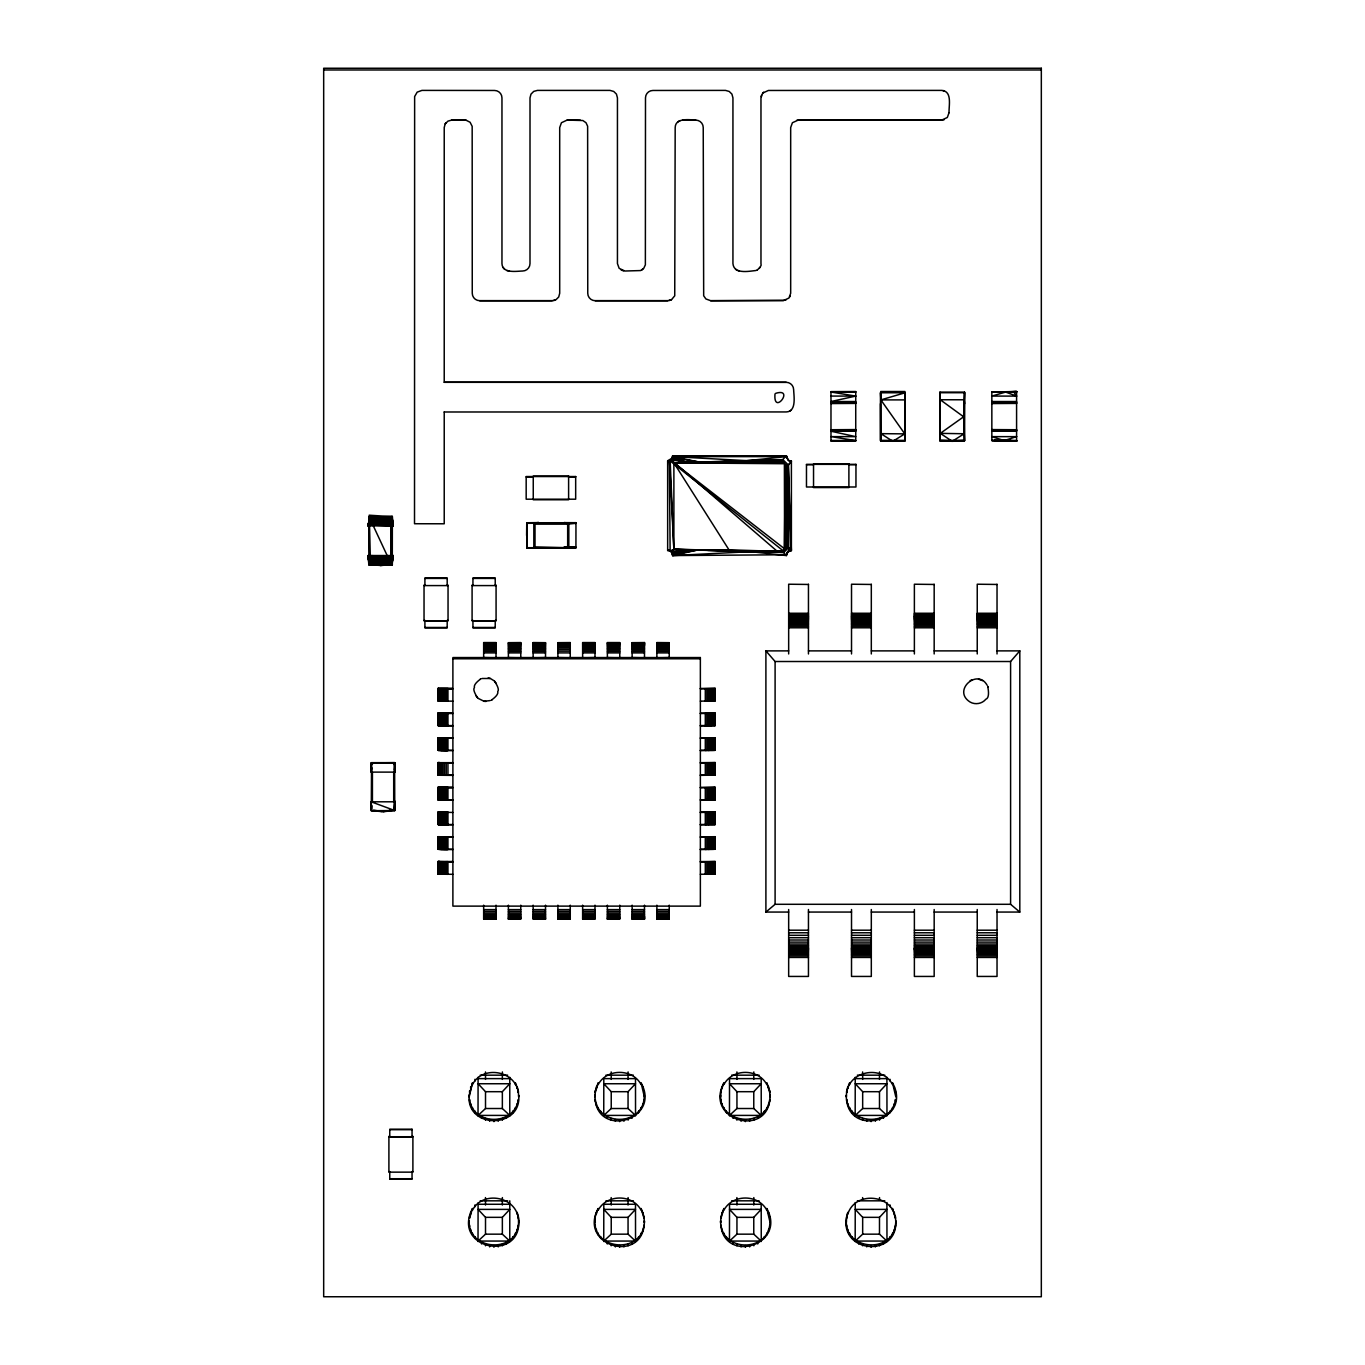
<?xml version="1.0" encoding="UTF-8"?>
<svg xmlns="http://www.w3.org/2000/svg" width="1365" height="1365" viewBox="0 0 1365 1365"><rect width="100%" height="100%" fill="white"/><g stroke="black" fill="none" stroke-linecap="round" stroke-linejoin="round"><path stroke-width="1.5" d="M787.281 488.278L787.571 547.092L787.656 465.226L786.923 547.177L782.81 551.648L673.883 549.413L670.13 551.272L667.656 550.624L667.656 460.773C676.801 455.142 672.177 460.449 667.656 461.575M787.656 547.092L787.844 465.209L787.98 547.041L788.083 465.209L791.393 461.575L787.895 460.124L786.445 455.825L672.604 455.825L672.536 457.497L687.55 462.445L783.374 460.807M787.98 547.041L788.014 465.209L785.353 464.561L782.81 461.66L782.81 459.596L786.445 455.825M669.345 460.483L670.13 551.272L673.883 549.413L783.288 552.535A1.809 1.809 0 0 0 784.09 552.143L787.81 548.423A1.809 1.809 0 0 0 788.305 547.689L788.322 465.192L791.393 461.575M939.939 392.711L964.56 392.711L964.185 433.746L952.241 441.304L940.314 433.37L963.622 416.786L940.229 399.74L964.185 399.791L964.492 440.861L939.973 440.895L939.939 392.147L964.56 392.147L964.492 440.861L952.241 441.304L939.973 440.895L939.939 392.147L939.99 440.383L953.589 440.878L964.492 440.383L963.622 416.786L964.56 392.147M880.476 403.665L880.596 440.383L905.097 440.383L904.978 391.516L880.732 391.516L880.596 440.861L905.097 440.861L905.2 392.745L880.476 392.779L880.596 440.861L905.097 440.861L904.824 399.894L880.869 399.894L880.476 392.779M786.803 527.436L787.025 465.26L786.888 541.103L786.94 465.26L786.104 547.655L784.073 550.197L786.104 547.655L785.353 464.561L784.38 548.662L782.981 551.136L673.883 549.413L671.443 552.381L672.536 554.702L697.088 550.095L782.81 551.682L786.445 555.572L788.202 550.948L786.513 554.702L787.11 552.279M786.65 500.085L786.854 465.277L786.718 513.769L785.353 464.561M393.7 801.119L393.7 772.078L394.639 771.361L394.758 810.537L383.07 811.68L371.28 810.708L371.553 762.66L394.587 762.66L394.946 772.112L371.178 772.112L371.348 762.881L394.587 762.66L394.946 772.112L394.587 762.66L393.7 764.417M394.587 809.752L394.639 801.033L393.7 809.428L394.758 810.537L371.28 810.708L371.178 801.801L372.423 801.75L372.423 772.709M526.754 547.177L526.754 522.761L575.962 522.727L575.928 547.74L526.754 547.74L575.928 547.74L526.754 547.74L526.754 522.761L538.714 522.607L526.754 523.324L526.6 535.524M786.564 547.587L783.681 550.539L786.564 547.382M368.994 525.098L368.209 525.849L369.352 518.308L392.284 518.615L392.915 525.866L368.226 525.866L369.369 517.318L392.284 518.615L392.949 525.866L392.147 516.328L369.369 517.318L369.779 556.835L369.198 515.202L392.369 516.687L392.284 564.752L380.579 565.434L368.806 564.701L369.13 516.891L387.165 555.555M369.198 525.883L369.369 517.318L392.369 516.687L391.977 525.883L369.215 524.962L368.857 525.883L369.267 523.068L392.079 523.17L392.557 525.883L392.165 521.345L369.318 520.219L368.277 525.866L369.301 521.174L392.165 521.345L392.779 525.883L392.25 519.536L369.352 518.308L368.226 525.866L369.335 519.263L392.25 519.536L392.847 525.866L392.199 520.44L369.335 519.263L368.277 525.866L369.318 520.219L392.199 520.44L392.779 525.883M526.754 522.761L526.754 547.74L533.834 547.792L533.834 523.239L575.962 522.727L526.754 523.324L538.714 522.641M368.994 554.787L368.857 563.591L392.216 562.704L392.915 555.538L392.13 560.008L369.028 559.565L368.448 555.555L369.079 558.558L392.062 558.234L392.42 555.572L392.028 557.347L369.164 556.562L368.704 555.572L369.113 557.568L392.028 557.347L392.284 555.572L391.994 556.459L369.198 555.572L368.806 564.701L392.25 563.591L392.966 555.538L368.226 555.538L368.806 564.701L392.284 564.752L392.233 560.776M469.185 1095.174L472.495 1082.82L469.185 1096.897L469.185 1095.174C465.738 1129.145 522.113 1129.145 518.683 1095.174L518.683 1096.897L518.308 1090.891L518.308 1092.614C515.526 1070.57 482.647 1064.785 472.495 1084.544M518.683 1222.545L518.308 1216.522C525.559 1263.29 450.655 1250.459 472.495 1208.452L469.56 1218.263L469.56 1216.522M518.308 1226.845L518.683 1220.822M595.277 1090.891L595.277 1092.614L598.211 1082.82L595.277 1090.891L594.901 1096.897L594.901 1095.174C594.475 1139.536 661.974 1120.614 641.072 1082.82L644.382 1096.897M594.901 1222.545L595.277 1216.522L598.211 1208.452C577.446 1246.655 644.775 1264.911 644.382 1220.822L644.382 1222.545L644.007 1216.522L641.072 1208.452L644.007 1218.263L644.007 1216.522M644.007 1101.197L644.382 1095.174M949.05 112.715C948.726 105.753 952.565 91.114 941.628 90.397L768.393 90.465L762.711 93.059L760.97 97.888L760.97 263.599C762.694 266.636 754.964 271.481 757.268 270.014M720.618 1096.897L720.993 1090.891L723.928 1082.82C703.163 1121.006 770.491 1139.263 770.099 1095.174L770.099 1096.897L769.724 1090.891L766.789 1082.82L769.724 1092.614L769.724 1090.891M720.993 1216.522L720.993 1218.263L723.928 1208.452L720.993 1216.522L720.618 1222.545L720.618 1220.822C720.191 1265.167 787.673 1246.262 766.789 1208.452L770.099 1222.545M769.724 1226.845L770.099 1220.822M846.317 1222.545L846.692 1216.522C838.793 1253.053 897.795 1258.274 895.815 1220.822L895.44 1226.845M949.05 112.664L947.31 117.492L941.628 120.137L798.098 120.137L792.417 122.731L790.676 127.559L790.676 293.27L788.936 298.048L783.254 300.692L710.653 300.692L705.893 298.952L703.675 295.761L703.231 127.508A7.422 7.422 0 0 0 695.809 120.137C689.342 119.676 675.385 117.646 675.18 127.559L674.737 295.813L671.478 299.703L667.758 300.692L595.174 300.692A7.422 7.422 0 0 1 587.752 293.27L587.632 126.211L586.012 122.731L582.855 120.529L567.123 120.086L561.442 122.731L559.701 127.559L559.701 293.27L558.712 296.99L555.982 299.703L552.279 300.692L479.678 300.692A7.422 7.422 0 0 1 472.256 293.27L472.171 126.348L470.089 122.253L465.994 120.171L451.644 120.086L447.925 121.144L445.212 123.857L445.946 122.799M892.505 1084.544C882.353 1064.785 849.474 1070.57 846.692 1092.614L846.692 1090.891L846.317 1096.897L846.317 1095.174C845.652 1139.127 913.629 1121.126 892.505 1082.82L895.815 1096.897L895.815 1095.174M393.871 770.201L394.587 762.66M392.949 555.538L392.216 562.704L368.942 561.578L368.277 555.555L368.994 560.571L392.165 560.913L392.915 555.538L392.182 561.8L392.915 555.538L392.165 560.913L368.942 561.578L368.345 555.555L368.908 562.585L368.226 555.538L368.857 563.591L392.25 563.591M371.98 805.76L371.553 809.752L371.178 801.801L394.946 801.801M371.178 772.112L371.963 767.881M392.13 555.572L391.994 556.459L369.164 556.562L369.028 555.572M369.028 525.883L369.215 524.962L392.011 524.979L392.284 525.883L392.045 524.075L369.267 523.068L368.567 525.883L369.301 521.174L392.13 522.266L392.676 525.883L392.13 522.266L369.284 522.13L368.448 525.883L369.284 522.13L392.079 523.17L392.42 525.883L392.045 524.075L369.233 524.024L368.704 525.883L369.233 524.024L392.011 524.979L392.13 525.883M672.263 457.633L671.938 459.101L687.55 462.445L672.314 458.316L672.536 456.678M670.829 459.596L776.975 551.085L783.169 550.812L784.636 548.508L785.097 549.31M672.314 457.514L671.938 458.282M391.721 518.154L392.147 516.328M761.09 96.591L761.431 95.345M469.56 1101.197L469.56 1099.473C472.819 1125.971 515.032 1125.971 518.308 1099.473L518.308 1101.197M469.185 1222.545L469.185 1220.822C467.751 1249.999 514.656 1254.094 518.308 1225.122M595.277 1101.197L595.277 1099.473C598.535 1125.971 640.748 1125.971 644.007 1099.473M594.901 1220.822C593.468 1249.999 640.356 1254.094 644.007 1225.122L644.007 1226.845M720.618 1095.174C719.167 1124.351 766.072 1128.446 769.724 1099.473L769.724 1101.197M720.993 1226.845L720.993 1225.122C724.252 1251.62 766.465 1251.62 769.724 1225.122M847.068 1089.492L847.819 1086.728L847.819 1088.451M847.068 1215.14L847.819 1212.359L846.692 1218.263M846.692 1101.197L846.692 1099.473C849.968 1125.971 892.181 1125.971 895.44 1099.473L895.44 1101.197M846.317 1220.822C844.884 1249.999 891.789 1254.094 895.44 1225.122M445.212 123.788L444.222 127.559L444.222 382.319L786.223 382.319A7.422 7.422 0 0 1 793.645 389.742C793.867 396.208 796.699 411.667 786.223 411.94L444.222 411.991M789.67 296.99L790.233 295.813M848.433 1085.414L849.644 1082.82L849.644 1084.544M847.819 1214.082C854.951 1190.775 892.454 1194.051 895.44 1218.263L892.505 1208.452L892.505 1210.175M785.131 548.218L784.073 550.197M759.247 268.359L759.981 267.301M774.996 393.922C773.085 416.427 795.283 387.302 775.61 393.359M472.495 1210.175C482.647 1190.417 515.526 1196.218 518.308 1218.263M598.211 1084.544C606.743 1068.351 632.541 1068.351 641.072 1084.544M598.211 1210.175C606.743 1193.983 632.541 1193.983 641.072 1210.175M723.928 1084.544C732.459 1068.351 758.257 1068.351 766.789 1084.544M723.928 1210.175C732.459 1193.983 758.257 1193.983 766.789 1210.175M786.974 458.06L786.496 456.593L789.141 461.046L791.393 460.773L791.393 550.624L788.202 551.767M1019.809 650.883L1019.809 912.059L1010.595 904.295L1010.595 661.513L1019.809 650.883L997.03 650.883M783.885 550.061L785.779 548.133L783.271 550.88L669.464 460.432L673.883 549.413L782.981 551.136M509.776 1115.41L502.354 1108.516L502.354 1091.693L509.776 1083.742L478.091 1083.742L485.513 1091.693L485.513 1108.516L478.091 1115.41L509.776 1115.41L509.776 1077.292M509.776 1241.058L502.354 1234.165L502.354 1217.341L509.776 1209.39L478.091 1209.39L485.513 1217.341L485.513 1234.165L478.091 1241.058L509.776 1241.058L509.776 1200.825M628.054 1108.516L628.054 1091.693L635.493 1083.742L603.808 1083.742L611.23 1091.693L611.23 1108.516L603.808 1115.41L635.493 1115.41L628.054 1108.516L611.23 1108.516M628.054 1234.165L628.054 1217.341L635.493 1209.39L603.808 1209.39L611.23 1217.341L611.23 1234.165L603.808 1241.058L635.493 1241.058L628.054 1234.165L611.23 1234.165M753.77 1108.516L753.77 1091.693L761.192 1083.742L729.524 1083.742L736.946 1091.693L736.946 1108.516L729.524 1115.41L761.192 1115.41L753.77 1108.516L736.946 1108.516M753.77 1234.165L753.77 1217.341L761.192 1209.39L729.524 1209.39L736.946 1217.341L736.946 1234.165L729.524 1241.058L761.192 1241.058L753.77 1234.165L736.946 1234.165M879.487 1108.516L879.487 1091.693L886.909 1083.742L855.241 1083.742L862.663 1091.693L862.663 1108.516L855.241 1115.41L886.909 1115.41L879.487 1108.516L862.663 1108.516M879.487 1234.165L879.487 1217.341L886.909 1209.39L855.241 1209.39L862.663 1217.341L862.663 1234.165L855.241 1241.058L886.909 1241.058L879.487 1234.165L862.663 1234.165M763.632 92.206L762.711 93.059M444.222 411.94L444.222 523.785L414.516 523.733L414.636 96.54L417.178 92.138L421.939 90.397L494.539 90.465A7.422 7.422 0 0 1 501.962 97.888L501.962 263.599C502.422 273.751 516.226 271.174 522.573 271.021A7.422 7.422 0 0 0 529.995 263.599L530.012 97.819L531.002 94.117L533.715 91.404L537.435 90.397L610.019 90.397L613.738 91.455L616.451 94.117L617.441 97.888L617.441 263.599L619.181 268.359L624.863 271.021L640.612 270.56L643.751 268.308L645.372 264.827L645.491 97.819A7.422 7.422 0 0 1 652.914 90.465L725.497 90.397L729.217 91.455L731.93 94.117L732.937 97.888L732.937 263.599C733.961 274.553 749.061 271.191 756.091 270.509M785.011 549.259L785.933 548.338M785.779 548.133L783.271 550.88M788.663 650.883L765.902 650.883L765.902 912.059L775.098 904.295L1010.595 904.295M533.834 523.239L535.012 524.16L567.669 524.16L575.928 523.324L563.967 522.641L575.962 522.727M533.834 547.792L535.012 546.921L568.83 547.775L568.83 523.256M677.842 121.877L680.077 120.598M641.772 270.014L642.83 269.28M789.925 411.002L790.983 410.268M480.156 679.361C483.91 676.989 472.938 683.336 474.423 687.568C471.335 690.912 482.05 703.333 475.822 695.536M492.014 699.87C488.209 701.849 499.232 695.911 497.747 691.509C500.836 688.165 490.12 675.743 496.348 683.541M987.066 685.162C977.801 668.492 953.623 689.12 968.382 700.825C973.45 705.176 981.589 704.425 985.82 699.255C991.229 697.447 986.52 682.5 987.97 687.073M904.773 433.865L892.846 441.304L880.869 433.661L904.773 433.865L880.869 399.894L905.2 392.745L905.217 403.665L904.824 399.894M791.393 549.822L790.523 550.692L788.373 547.007L784.38 548.662L673.883 462.854L671.443 458.998M563.967 547.365L575.962 547.211L563.967 547.331L568.83 547.775M669.055 300.59L671.478 299.703M970.157 680.64L972.119 679.736M671.938 552.279L670.829 550.948L671.443 552.381L686.373 549.771L672.314 553.866L697.088 550.095L672.604 555.572L672.536 553.9L672.604 555.572L786.445 554.753M700.364 701.166L715.209 700.842L715.209 688.318L700.364 688.472M700.364 725.907L715.209 725.583L715.209 713.042L700.364 713.212M700.364 750.631L715.209 750.306L715.209 737.783L700.364 737.936M700.364 775.371L715.209 775.047L715.209 762.506L700.364 762.677M700.364 800.112L715.209 799.771L715.209 787.247L700.364 787.417M700.364 824.835L715.209 824.511L715.209 811.987L700.364 812.141M700.364 849.576L715.209 849.252L715.209 836.711L700.364 836.882M700.364 874.3L715.209 873.975L715.209 861.452L700.364 861.605M942.925 120.035L944.171 119.693M553.559 300.59L554.821 300.249M790.523 549.89L789.704 550.914L788.39 547.382M482.033 678.49L490.137 678.49L488.141 677.961M490.137 700.586L484.029 701.286L478.467 698.522M671.938 553.098L686.373 549.771M855.736 391.994L830.978 392.045L855.736 396.089L830.978 401.532L855.736 401.532M386.346 564.666L392.147 563.506L392.284 564.752L380.579 565.434L385.766 564.649M383.07 811.68L392.659 810.076L383.599 811.305M700.364 688.813L715.209 688.472L715.089 700.893M700.364 713.537L715.209 713.212L715.089 725.634M700.364 738.277L715.209 737.936L715.089 750.358M700.364 763.001L715.209 762.677L715.089 775.098M700.364 787.742L715.209 787.417L715.089 799.822M700.364 812.465L715.209 812.141L715.089 824.562M700.364 837.206L715.209 836.882L715.089 849.303M700.364 861.946L715.209 861.605L715.089 874.027M796.802 120.257L941.628 120.137M452.89 701.166L440.366 701.047L440.366 688.694L452.89 688.472L438.046 688.472L452.89 688.813M448.095 713.212L438.046 713.212L452.89 713.212L438.046 713.042L438.08 725.6L452.89 725.907M448.095 737.936L438.046 737.936L452.89 737.936L438.046 737.783L438.08 750.341L452.89 750.631M452.89 800.112L440.366 799.992L440.366 787.622L452.89 787.417L438.046 787.417L452.89 787.742M438.046 812.141L452.89 812.465M452.89 849.576L440.366 849.457L440.366 837.086L452.89 836.882L438.046 836.882L452.89 837.206M452.89 874.3L440.366 874.18L440.366 861.827L452.89 861.605L438.046 861.605L452.89 861.946M371.348 762.881L394.775 762.881L371.348 762.881L371.485 771.361M391.533 518.171L369.369 517.318M672.604 555.572L750.665 551.665L782.81 552.023L739.949 551.341L782.81 552.023M670.13 460.09L673.883 549.413L673.883 462.854L782.81 459.596L788.407 465.055M391.311 518.171L391.311 557.057M1016.584 392.045L991.843 392.028L991.843 440.537L1016.584 441.083L1016.584 391.516L991.843 392.028L1016.584 391.619L1002.883 392.079L1016.584 391.755L1013.854 392.113L1016.584 396.089L991.843 396.089L1005.63 392.079L1016.584 396.089M711.882 725.497L700.364 725.583M729.524 550.692L673.883 462.854L782.81 460.244L747.099 460.67L672.604 456.627L699.46 462.087L782.81 460.602L711.37 461.745M782.81 459.766L747.099 460.67L786.445 456.627L672.604 456.627M735.172 461.609L782.81 460.892M369.949 563.182L392.147 563.506L390.885 563.523M708.077 873.958L715.209 873.822M723.262 461.848L782.81 461.165L711.353 462.104L782.81 461.319M687.533 462.581L782.81 461.489M784.568 548.832L784.397 463.725L673.883 462.854L782.81 461.66M390.885 518.188L390.731 563.199L388.957 559.377M390.885 563.199L391.175 518.171M323.676 69.973L1041.324 69.973M451.644 120.137L465.994 120.171M567.123 120.137L580.33 120.137M682.602 120.137L695.809 120.137M479.678 300.692L552.279 300.692M595.174 300.692L667.758 300.692M710.653 300.692L785.779 300.249M444.222 382.251L786.223 382.319M830.978 391.84L855.736 391.892M991.843 401.532L1016.584 401.532M830.978 402.743L855.736 402.59M991.843 402.556L1016.584 402.59M830.978 402.846L855.736 402.965M991.843 402.965L1016.584 402.846M830.978 403.255L855.736 403.102M991.843 403.255L1016.584 403.102M830.978 403.562L855.736 403.409M991.843 403.562L1016.584 403.409M830.978 429.736L855.736 429.583M991.843 429.583L1016.584 429.736M830.978 429.89L855.736 430.026M991.843 429.89L1016.584 430.026M830.978 430.265L855.736 430.163M991.843 430.163L1016.584 430.265M830.978 430.367L855.736 430.538M991.843 430.367L1016.584 430.436M855.736 431.221L830.978 431.221L855.736 436.646L830.978 436.629L855.736 440.605M991.843 431.221L1016.584 431.221M830.978 440.486L855.736 440.486M939.99 440.383L964.492 440.383M855.736 440.759L830.978 440.776L855.736 440.963L855.736 391.533L830.978 391.619L830.978 441.083M673.883 462.854L783.561 462.786M806.476 464.748L813.54 464.748M848.894 464.748L855.957 464.748M526.173 476.948L533.254 476.948M568.608 476.948L575.672 476.948M424.907 578.419L447.191 578.419M472.938 578.419L495.222 578.419M808.455 584.459L788.663 584.22L788.663 653.954M871.314 584.459L851.521 584.22L851.521 653.954M934.172 584.459L914.379 584.22L914.379 653.954M997.03 584.459L977.238 584.22L977.238 653.954M424.907 585.09L424.037 585.09L424.037 620.887L448.044 620.887L448.044 585.09L447.191 585.09M472.938 585.09L472.085 585.09L472.085 620.887L496.075 620.887L496.075 585.09L495.222 585.09M424.037 585.585L448.044 585.585M472.085 585.585L496.075 585.585M788.663 613.26L808.455 613.26M851.521 613.26L871.314 613.26M914.379 613.26L934.172 613.26M977.238 613.26L997.03 613.26M788.663 613.994L808.455 613.994M851.521 613.994L871.314 613.994M914.379 613.994L934.172 613.994M977.238 613.994L997.03 613.994M788.663 614.694L808.455 614.694M851.521 614.694L871.314 614.694M914.379 614.694L934.172 614.694M977.238 614.694L997.03 614.694M788.663 615.342L808.455 615.342M851.521 615.342L871.314 615.342M914.379 615.342L934.172 615.342M977.238 615.342L997.03 615.342M788.663 615.939L808.455 615.939M851.521 615.939L871.314 615.939M914.379 615.939L934.172 615.939M977.238 615.939L997.03 615.939M788.663 616.451L808.455 616.451M851.521 616.451L871.314 616.451M914.379 616.451L934.172 616.451M977.238 616.451L997.03 616.451M788.663 616.878L808.455 616.878M851.521 616.878L871.314 616.878M914.379 616.878L934.172 616.878M977.238 616.878L997.03 616.878M788.663 617.185L808.455 617.185M851.521 617.185L871.314 617.185M914.379 617.185L934.172 617.185M977.238 617.185L997.03 617.185M788.663 617.475L808.455 617.389M851.521 617.475L871.314 617.389M914.379 617.475L934.172 617.389M977.238 617.475L997.03 617.389M788.663 618.584L808.455 618.584M851.521 618.584L871.314 618.584M914.379 618.584L934.172 618.584M977.238 618.584L997.03 618.584M788.663 618.772L808.455 618.772M851.521 618.772L871.314 618.772M914.379 618.772L934.172 618.772M977.238 618.772L997.03 618.772M788.663 619.215L808.455 619.215M851.521 619.215L871.314 619.215M914.379 619.215L934.172 619.215M977.238 619.215L997.03 619.215M788.663 619.915L808.455 619.915M851.521 619.915L871.314 619.915M914.379 619.915L934.172 619.915M977.238 619.915L997.03 619.915M424.037 620.41L424.907 620.41L424.907 627.9L447.191 627.9L447.191 620.41L448.044 620.41M472.085 620.41L472.938 620.41L472.938 627.9L495.222 627.9L495.222 620.41L496.075 620.41M424.907 620.819L447.191 620.819M472.938 620.819L495.222 620.819M788.663 620.853L808.455 620.853M851.521 620.853L871.314 620.853M914.379 620.853L934.172 620.853M977.238 620.853L997.03 620.853M788.663 621.979L808.455 621.979M851.521 621.979L871.314 621.979M914.379 621.979L934.172 621.979M977.238 621.979L997.03 621.979M788.663 623.293L808.455 623.293M851.521 623.293L871.314 623.293M914.379 623.293L934.172 623.293M977.238 623.293L997.03 623.293M788.663 624.709L808.455 624.709M851.521 624.709L871.314 624.709M914.379 624.709L934.172 624.709M977.238 624.709L997.03 624.709M788.663 626.228L808.455 626.228M851.521 626.228L871.314 626.228M914.379 626.228L934.172 626.228M977.238 626.228L997.03 626.228M424.907 627.473L447.191 627.473M472.938 627.473L495.222 627.473M788.663 627.781L808.455 627.781M851.521 627.781L871.314 627.781M914.379 627.781L934.172 627.781M977.238 627.781L997.03 627.781M632.132 657.606L644.502 657.845L644.451 642.557L632.132 642.676L632.132 657.845M483.654 642.847L496.024 642.847M508.394 642.847L520.765 642.847M533.135 642.847L545.522 642.847M557.893 642.881L570.263 642.881M582.633 642.847L595.004 642.847M607.374 642.847L619.761 642.847M632.132 642.847L644.502 642.847M656.872 642.847L669.242 642.847M483.654 643.273L496.024 643.273M508.394 643.273L520.765 643.273M533.135 643.273L545.522 643.273M582.633 643.273L595.004 643.273M607.374 643.273L619.761 643.273M632.132 643.273L644.502 643.273M656.872 643.273L669.242 643.273M557.893 643.393L570.263 643.393M483.654 643.905L496.024 643.905M508.394 643.905L520.765 643.905M533.135 643.905L545.522 643.905M582.633 643.905L595.004 643.905M607.374 643.905L619.761 643.905M632.132 643.905L644.502 643.905M656.872 643.905L669.242 643.905M557.893 644.161L570.263 644.161M483.654 644.758L496.024 644.758M508.394 644.758L520.765 644.758M533.135 644.758L545.522 644.758M582.633 644.758L595.004 644.758M607.374 644.758L619.761 644.758M632.132 644.758L644.502 644.758M656.872 644.758L669.242 644.758M557.893 645.201L570.263 645.201M483.654 645.816L496.024 645.816M508.394 645.816L520.765 645.816M533.135 645.816L545.522 645.816M582.633 645.816L595.004 645.816M607.374 645.816L619.761 645.816M632.132 645.816L644.502 645.816L644.451 642.557M656.872 645.816L669.242 645.816M557.893 646.464L570.263 646.464M483.654 647.027L496.024 647.027M508.394 647.027L520.765 647.027M533.135 647.027L545.522 647.027M582.633 647.027L595.004 647.027M607.374 647.027L619.761 647.027M632.132 647.027L644.502 647.027M656.872 647.027L669.242 647.027M557.893 647.914L570.263 647.914M483.654 648.375L496.024 648.375M508.394 648.375L520.765 648.375M533.135 648.375L545.522 648.375M582.633 648.375L595.004 648.375M607.374 648.375L619.761 648.375M632.132 648.375L644.502 648.375M656.872 648.375L669.242 648.375M557.893 649.501L570.263 649.501M483.654 649.825L496.024 649.825M508.394 649.825L520.765 649.825M533.135 649.825L545.522 649.825M582.633 649.825L595.004 649.825M607.374 649.825L619.761 649.825M632.132 649.825L644.502 649.825M656.872 649.825L669.242 649.825M808.455 650.883L851.521 650.883M871.314 650.883L914.379 650.883M934.172 650.883L977.238 650.883M557.893 651.173L570.263 651.173M483.654 651.344L496.024 651.344M508.394 651.344L520.765 651.344M533.135 651.344L545.522 651.344M582.633 651.344L595.004 651.344M607.374 651.344L619.761 651.344M632.132 651.344L644.502 651.344M656.872 651.344L669.242 651.344M483.654 652.897L496.024 652.897M508.394 652.897L520.765 652.897M533.135 652.897L545.522 652.897M557.893 652.897L570.263 652.897M582.633 652.897L595.004 652.897M607.374 652.897L619.761 652.897M632.132 652.897L644.502 652.897M656.872 652.897L669.242 652.897M483.654 657.606L496.024 657.845L496.024 642.557L483.654 642.557L483.654 657.845M508.394 657.606L520.765 657.845L520.765 642.557L508.394 642.676L508.394 657.845M545.522 657.606L533.135 657.845L533.135 642.557L545.522 642.676L545.522 657.845M557.893 657.606L570.263 657.845L570.263 642.557L557.893 642.676L557.893 657.845M595.004 657.606L582.633 657.845L582.633 642.557L595.004 642.557L595.004 657.845M607.374 657.606L619.761 657.845L619.761 642.557L607.374 642.557L607.374 657.845M669.242 657.606L656.872 657.845L656.872 642.557L669.242 642.676L669.242 657.845M452.89 658.783L700.364 658.783M765.902 650.883L775.098 661.513L1010.595 661.513M438.046 700.672L439.53 700.672M447.942 713.537L447.942 725.907L440.366 725.788L440.366 713.417L452.89 713.537M438.046 725.412L439.53 725.412M452.89 725.583L438.046 725.583L440.366 725.788M447.942 738.277L447.942 750.631L440.366 750.528L440.366 738.158L452.89 738.277M438.046 750.153L439.53 750.153M715.209 750.153L700.364 750.306M452.89 750.306L438.046 750.306L448.095 750.306M439.53 762.506L438.046 762.506L438.046 775.047L452.89 775.047M452.89 762.677L438.046 762.677M452.89 775.371L440.366 775.252L440.366 762.881L452.89 763.001M438.046 774.876L439.53 774.876M715.209 774.876L700.364 775.047M439.53 787.247L438.046 787.247L438.08 799.805L439.376 799.941L447.942 800.112L447.942 787.742M438.046 799.617L439.53 799.617M715.209 799.617L700.364 799.771M452.89 799.771L438.046 799.771L448.095 799.771M438.046 824.341L439.53 824.341M715.209 824.341L700.364 824.511M452.89 824.511L438.046 824.511L438.046 811.987L448.095 812.141M452.89 824.835L438.08 824.545L448.095 824.511M439.53 836.711L438.046 836.711L438.08 849.269L439.376 849.405L447.942 849.576L447.942 837.206M438.046 849.081L452.89 849.252M700.364 849.252L715.209 849.081M439.53 861.452L438.046 861.452L438.08 874.01L439.376 874.146L447.942 874.3L447.942 861.946M438.046 873.822L446.082 873.975M483.654 909.619L496.024 909.619M508.394 909.619L520.765 909.619M533.135 909.619L545.522 909.619M557.893 909.619L570.263 909.619M582.633 909.619L595.004 909.619M607.374 909.619L619.761 909.619M632.132 909.619L644.502 909.619M656.872 909.619L669.242 909.619M483.654 911.342L496.024 911.342M508.394 911.342L520.765 911.342M533.135 911.342L545.522 911.342M557.893 911.342L570.263 911.342M582.633 911.342L595.004 911.342M607.374 911.342L619.761 911.342M632.132 911.342L644.502 911.342M656.872 911.342L669.242 911.342M765.902 912.059L788.663 912.059M808.455 912.059L851.521 912.059M871.314 912.059L914.379 912.059M934.172 912.059L977.238 912.059M997.03 912.059L1019.809 912.059M483.654 912.997L496.024 912.997M508.394 912.997L520.765 912.997M533.135 912.997L545.522 912.997M557.893 912.997L570.263 912.997M582.633 912.997L595.004 912.997M607.374 912.997L619.761 912.997M632.132 912.997L644.502 912.997M656.872 912.997L669.242 912.997M483.654 914.533L496.024 914.533M508.394 914.533L520.765 914.533M533.135 914.533L545.522 914.533M557.893 914.533L570.263 914.533M582.633 914.533L595.004 914.533M607.374 914.533L619.761 914.533M632.132 914.533L644.502 914.533M656.872 914.533L669.242 914.533M483.654 915.915L496.024 915.915M508.394 915.915L520.765 915.915M533.135 915.915L545.522 915.915M557.893 915.915L570.263 915.915M582.633 915.915L595.004 915.915M607.374 915.915L619.761 915.915M632.132 915.915L644.502 915.915L644.502 919.191L632.132 919.106M656.872 915.915L669.242 915.915M483.654 917.092L496.024 917.092M508.394 917.092L520.765 917.092M533.135 917.092L545.522 917.092M557.893 917.092L570.263 917.092M582.633 917.092L595.004 917.092M607.374 917.092L619.761 917.092M632.132 917.092L644.502 917.092M656.872 917.092L669.242 917.092M483.654 918.031L496.024 918.031M508.394 918.031L520.765 918.031M533.135 918.031L545.522 918.031M557.893 918.031L570.263 918.031M582.633 918.031L595.004 918.031M607.374 918.031L619.761 918.031M632.132 918.031L644.502 918.031M656.872 918.031L669.242 918.031M483.654 918.713L496.024 918.713M508.394 918.713L520.765 918.713M533.135 918.713L545.522 918.713M557.893 918.713L570.263 918.713M582.633 918.713L595.004 918.713M607.374 918.713L619.761 918.713M632.132 918.713L644.502 918.713M656.872 918.713L669.242 918.713M496.024 919.072L483.654 919.191L483.654 905.183M508.394 919.072L520.765 919.191L520.765 905.183M545.522 919.072L533.135 919.191L533.135 905.183M557.893 919.106L570.263 919.072M582.633 919.106L595.004 919.191L595.004 905.183M607.374 919.106L619.761 919.191L619.761 905.183M656.872 919.106L669.242 919.072M788.663 930.196L808.455 930.196M851.521 930.196L871.314 930.196M914.379 930.196L934.172 930.196M977.238 930.196L997.03 930.196M788.663 932.773L808.455 932.773M851.521 932.773L871.314 932.773M914.379 932.773L934.172 932.773M977.238 932.773L997.03 932.773M788.663 935.298L808.455 935.298M851.521 935.298L871.314 935.298M914.379 935.298L934.172 935.298M977.238 935.298L997.03 935.298M788.663 937.721L808.455 937.721M851.521 937.721L871.314 937.721M914.379 937.721L934.172 937.721M977.238 937.721L997.03 937.721M788.663 940.007L808.455 940.007M851.521 940.007L871.314 940.007M914.379 940.007L934.172 940.007M977.238 940.007L997.03 940.007M788.663 942.106L808.455 942.106M851.521 942.106L871.314 942.106M914.379 942.106L934.172 942.106M977.238 942.106L997.03 942.106M788.663 944L808.455 944M851.521 944L871.314 944M914.379 944L934.172 944M977.238 944L997.03 944M788.663 945.638L808.455 945.638M851.521 945.638L871.314 945.638M914.379 945.638L934.172 945.638M977.238 945.638L997.03 945.638M788.663 947.003L808.455 947.003M851.521 947.003L871.314 947.003M914.379 947.003L934.172 947.003M977.238 947.003L997.03 947.003M788.663 948.078L808.455 948.078M851.521 948.078L871.314 948.078M914.379 948.078L934.172 948.078M977.238 948.078L997.03 948.078M788.663 948.743L808.455 948.743M851.521 948.743L871.314 948.743M914.379 948.743L934.172 948.743M977.238 948.743L997.03 948.743M788.663 948.829L808.455 948.829M851.521 948.829L871.314 948.829M914.379 948.829L934.172 948.829M977.238 948.829L997.03 948.829M788.663 949.17L808.455 949.323M851.521 949.17L871.314 949.255M914.379 949.255L934.172 949.323M977.238 949.17L997.03 949.255M788.663 949.767L808.455 949.767M851.521 949.767L871.314 949.767M914.379 949.767L934.172 949.767M977.238 949.767L997.03 949.767M788.663 950.62L808.455 950.62M851.521 950.62L871.314 950.62M914.379 950.62L934.172 950.62M977.238 950.62L997.03 950.62M788.663 951.678L808.455 951.678M851.521 951.678L871.314 951.678M914.379 951.678L934.172 951.678M977.238 951.678L997.03 951.678M788.663 952.924L808.455 952.924M851.521 952.924L871.314 952.924M914.379 952.924L934.172 952.924M977.238 952.924L997.03 952.924M788.663 954.323L808.455 954.323M851.521 954.323L871.314 954.323M914.379 954.323L934.172 954.323M977.238 954.323L997.03 954.323M788.663 955.858L808.455 955.858M851.521 955.858L871.314 955.858M914.379 955.858L934.172 955.858M977.238 955.858L997.03 955.858M788.663 957.445L808.455 957.445M851.521 957.445L871.314 957.445M914.379 957.445L934.172 957.445M977.238 957.445L997.03 957.445M480.207 1075.176L507.661 1075.176M605.923 1075.176L633.377 1075.176M731.64 1075.176L759.094 1075.176M857.357 1075.176L884.81 1075.176M478.091 1078.623L509.776 1078.623M855.241 1078.623L886.909 1078.623M485.513 1091.693L502.354 1091.693M611.23 1091.693L628.054 1091.693M736.946 1091.693L753.77 1091.693M862.663 1091.693L879.487 1091.693M485.513 1108.516L502.354 1108.516M389.759 1129.674L412.042 1129.674M389.759 1136.328L388.906 1136.328L388.906 1172.143L412.895 1172.143L412.895 1136.328L412.042 1136.328M388.906 1136.823L412.895 1136.823M388.906 1171.648L389.759 1171.648L389.759 1179.138L412.042 1179.138L412.042 1171.648L412.895 1171.648M389.759 1178.729L412.042 1178.729M480.207 1200.825L507.661 1200.825M605.923 1200.825L633.377 1200.825M731.64 1200.825L759.094 1200.825M857.357 1200.825L884.81 1200.825M478.091 1204.271L509.776 1204.271M485.513 1217.341L502.354 1217.341M611.23 1217.341L628.054 1217.341M736.946 1217.341L753.77 1217.341M862.663 1217.341L879.487 1217.341M485.513 1234.165L502.354 1234.165M830.978 396.072L855.736 396.089M1016.584 440.486L991.843 440.537L1016.584 440.997L999.265 440.468L1016.584 440.895L1006.688 440.468M782.81 552.296L750.665 551.665L786.445 555.572M448.095 688.472L438.046 688.472M438.046 688.318L438.08 700.876L439.837 701.03L447.942 701.166L447.942 688.813M448.095 725.583L441.373 725.497M448.095 787.417L438.046 787.417M440.366 812.363L440.366 824.716L442.994 824.801L447.942 824.835L447.942 812.465M448.095 836.882L438.046 836.882M448.095 849.252L438.08 849.269M448.095 861.605L438.046 861.605M445.178 873.958L438.08 874.01M729.234 551.033L782.81 551.801L707.804 550.402M940.314 433.37L964.185 433.746M718.519 550.709L782.81 551.801M1016.584 440.776L1004.213 440.468L1016.584 440.895L1009.162 440.588M438.08 700.876L440.366 701.047M667.656 549.822L669.464 550.163M438.199 700.893L438.199 688.54M671.443 459.817L687.55 462.445M374.812 564.479L380.579 565.434M699.46 462.087L672.536 457.497L672.604 455.825M373.583 810.11L381.773 811.561M944.171 90.909L942.925 90.568M739.062 270.901L737.817 270.56M621.16 270.014L623.583 270.901M978.5 679.173L982.527 680.64M371.178 801.801L394.758 810.537L394.639 801.033M490.137 678.337L493.703 680.555M736.639 270.014L735.581 269.28M502.951 267.301L504.606 269.229M371.553 762.66L372.423 764.417M516.567 1085.414L515.356 1082.82L515.356 1084.544M644.451 919.072L644.502 905.183M788.202 547.024L788.151 465.192L788.288 547.007L789.704 550.914M517.932 1089.492L517.181 1086.728L517.181 1088.451M517.932 1215.14L517.181 1212.359L517.181 1214.082M964.185 399.791L964.611 403.665M368.209 555.538L369.028 563.523M895.44 1216.522L895.815 1222.545M791.393 550.624L788.322 465.192L790.523 550.692M391.977 555.572L392.284 564.752M786.445 465.277L786.923 547.177M997.03 584.22L997.03 653.954M997.03 909.517L997.03 976.436L977.238 976.436L977.238 909.517M934.172 584.22L934.172 653.954M934.172 909.517L934.172 976.436L914.379 976.436L914.379 909.517M895.44 1090.891L895.44 1092.614M894.331 1086.728L894.331 1088.451M894.331 1103.637L894.331 1105.36M894.331 1212.359L894.331 1214.082M894.331 1229.285L894.331 1231.008M892.505 1107.544L892.505 1109.267M892.505 1233.192L892.505 1234.916M890.031 1079.288L890.031 1081.012M890.031 1111.076L890.031 1112.799M890.031 1204.92L890.031 1206.66M890.031 1236.724L890.031 1238.447M886.909 1077.292L886.977 1115.853M886.909 1202.548L886.977 1241.502M883.445 1116.604L883.445 1118.327M883.445 1242.252L883.445 1243.976M879.538 1071.935L879.538 1073.658M879.487 1075.193L879.487 1079.391M879.538 1118.413L879.538 1120.153M879.538 1197.583L879.538 1199.306M879.538 1244.061L879.538 1245.784M875.375 1119.539L875.375 1121.262M875.375 1245.187L875.375 1246.91M871.314 584.22L871.314 653.954M871.314 909.517L871.314 976.436L851.521 976.436L851.521 909.517M871.075 1119.914L871.075 1121.638M871.075 1245.562L871.075 1247.286M866.775 1119.539L866.775 1121.262M866.775 1245.187L866.775 1246.91M862.612 1071.935L862.612 1073.658M862.663 1075.193L862.663 1079.391M862.612 1118.413L862.612 1120.153M862.612 1197.583L862.612 1199.306M862.612 1244.061L862.612 1245.784M858.704 1116.604L858.704 1118.327M858.704 1242.252L858.704 1243.976M855.241 1077.292L855.173 1115.853M855.241 1202.548L855.173 1241.502M852.118 1111.076L852.118 1112.799M852.118 1236.724L852.118 1238.447M849.644 1107.544L849.644 1109.267M849.644 1233.192L849.644 1234.916M847.819 1103.637L847.819 1105.36M847.819 1229.285L847.819 1231.008M846.692 1225.122L846.692 1226.845M808.455 584.22L808.455 653.954M808.455 909.517L808.455 976.436L788.663 976.436L788.663 909.517M787.759 465.226L787.759 547.075M775.098 661.513L775.098 904.295M769.724 1216.522L769.724 1218.263M768.614 1086.728L768.614 1088.451M768.614 1103.637L768.614 1105.36M768.614 1212.359L768.614 1214.082M768.614 1229.285L768.614 1231.008M766.789 1107.544L766.789 1109.267M766.789 1233.192L766.789 1234.916M764.315 1111.076L764.315 1112.799M764.315 1236.724L764.315 1238.447M761.261 1115.853L761.192 1078.623L729.524 1078.623L729.456 1115.853M761.261 1241.502L761.192 1204.271L729.524 1204.271L729.456 1241.502M757.729 1116.604L757.729 1118.327M757.729 1242.252L757.729 1243.976M753.821 1071.935L753.821 1073.658M753.77 1075.193L753.77 1079.391M753.821 1118.413L753.821 1120.153M753.821 1197.583L753.821 1199.306M753.77 1200.842L753.77 1205.039M753.821 1244.061L753.821 1245.784M749.658 1119.539L749.658 1121.262M749.658 1245.187L749.658 1246.91M745.358 1119.914L745.358 1121.638M745.358 1245.562L745.358 1247.286M741.058 1119.539L741.058 1121.262M741.058 1245.187L741.058 1246.91M736.895 1071.935L736.895 1073.658M736.946 1075.193L736.946 1079.391M736.895 1118.413L736.895 1120.153M736.895 1197.583L736.895 1199.306M736.946 1200.842L736.946 1205.039M736.895 1244.061L736.895 1245.784M732.988 1116.604L732.988 1118.327M732.988 1242.252L732.988 1243.976M726.402 1111.076L726.402 1112.799M726.402 1236.724L726.402 1238.447M723.928 1107.544L723.928 1109.267M723.928 1233.192L723.928 1234.916M722.102 1086.728L722.102 1088.451M722.102 1103.637L722.102 1105.36M722.102 1212.359L722.102 1214.082M722.102 1229.285L722.102 1231.008M720.993 1090.891L720.993 1092.614M720.993 1099.473L720.993 1101.197M714.731 688.574L714.731 700.945M714.731 713.315L714.731 725.685M714.731 738.038L714.731 750.409M714.731 762.779L714.731 775.149M714.731 787.52L714.731 799.873M714.731 812.243L714.731 824.614M714.731 836.984L714.731 849.337M714.731 861.707L714.731 874.078M714.134 688.625L714.134 700.996M714.134 713.366L714.134 725.719M714.134 738.09L714.134 750.46M714.134 762.83L714.134 775.201M714.134 787.554L714.134 799.924M714.134 812.294L714.134 824.665M714.134 837.018L714.134 849.388M714.134 861.759L714.134 874.129M713.315 688.677L713.315 701.03M713.315 713.4L713.315 725.771M713.315 738.141L713.315 750.511M713.315 762.864L713.315 775.235M713.315 787.605L713.315 799.975M713.315 812.329L713.315 824.699M713.315 837.069L713.315 849.439M713.315 861.81L713.315 874.163M712.308 688.711L712.308 701.081M712.308 713.434L712.308 725.805M712.308 738.175L712.308 750.545M712.308 762.916L712.308 775.269M712.308 787.639L712.308 800.009M712.308 812.38L712.308 824.75M712.308 837.103L712.308 849.474M712.308 861.844L712.308 874.214M711.131 688.745L711.131 701.115M711.131 713.468L711.131 725.839M711.131 738.209L711.131 750.579M711.131 762.95L711.131 775.303M711.131 787.673L711.131 800.044M711.131 812.414L711.131 824.784M711.131 837.137L711.131 849.508M711.131 861.878L711.131 874.248M709.8 688.762L709.8 701.132M709.8 713.503L709.8 725.873M709.8 738.243L709.8 750.596M709.8 762.967L709.8 775.337M709.8 787.707L709.8 800.078M709.8 812.431L709.8 824.801M709.8 837.172L709.8 849.542M709.8 861.895L709.8 874.265M708.367 688.796L708.367 701.149M708.367 713.52L708.367 725.89M708.367 738.26L708.367 750.631M708.367 762.984L708.367 775.354M708.367 787.724L708.367 800.095M708.367 812.448L708.367 824.818M708.367 837.189L708.367 849.559M708.367 861.929L708.367 874.283M706.865 688.796L706.865 701.166M706.865 713.537L706.865 725.907M706.865 738.26L706.865 750.631M706.865 763.001L706.865 775.371M706.865 787.742L706.865 800.095M706.865 812.465L706.865 824.835M706.865 837.206L706.865 849.576M706.865 861.929L706.865 874.3M705.313 688.813L705.313 701.166M705.313 713.537L705.313 725.907M705.313 738.277L705.313 750.631M705.313 763.001L705.313 775.371M705.313 787.742L705.313 800.112M705.313 812.465L705.313 824.835M705.313 837.206L705.313 849.576M705.313 861.946L705.313 874.3M669.242 905.183L669.242 919.191M656.872 905.183L656.872 919.191M644.007 1090.891L644.007 1092.614M642.898 1086.728L642.898 1088.451M642.898 1103.637L642.898 1105.36M642.898 1212.359L642.898 1214.082M642.898 1229.285L642.898 1231.008M641.072 1107.544L641.072 1109.267M641.072 1233.192L641.072 1234.916M638.598 1111.076L638.598 1112.799M638.598 1236.724L638.598 1238.447M635.544 1115.853L635.493 1078.623L603.808 1078.623L603.74 1115.853M635.544 1241.502L635.493 1204.271L603.808 1204.271L603.74 1241.502M632.132 905.183L632.132 919.191M632.012 1116.604L632.012 1118.327M632.012 1242.252L632.012 1243.976M628.105 1071.935L628.105 1073.658M628.105 1118.413L628.105 1120.153M628.105 1197.583L628.105 1199.306M628.105 1244.061L628.105 1245.784M628.054 1075.193L628.054 1079.391M628.054 1200.842L628.054 1205.039M623.942 1119.539L623.942 1121.262M623.942 1245.187L623.942 1246.91M619.642 1119.914L619.642 1121.638M619.642 1245.562L619.642 1247.286M615.342 1119.539L615.342 1121.262M615.342 1245.187L615.342 1246.91M611.179 1071.935L611.179 1073.658M611.23 1075.193L611.23 1079.391M611.179 1118.413L611.179 1120.153M611.179 1197.583L611.179 1199.306M611.23 1200.842L611.23 1205.039M611.179 1244.061L611.179 1245.784M607.374 905.183L607.374 919.191M607.271 1116.604L607.271 1118.327M607.271 1242.252L607.271 1243.976M600.685 1111.076L600.685 1112.799M600.685 1236.724L600.685 1238.447M598.211 1107.544L598.211 1109.267M598.211 1233.192L598.211 1234.916M596.386 1086.728L596.386 1088.451M596.386 1103.637L596.386 1105.36M596.386 1212.359L596.386 1214.082M596.386 1229.285L596.386 1231.008M595.277 1216.522L595.277 1218.263M595.277 1225.122L595.277 1226.845M582.633 905.183L582.633 919.191M570.263 905.183L570.263 919.191M567.669 524.16L567.669 546.921M557.893 905.183L557.893 919.191M545.522 905.183L545.522 919.191M535.012 524.16L535.012 546.921M517.181 1103.637L517.181 1105.36M517.181 1229.285L517.181 1231.008M515.356 1107.544L515.356 1109.267M515.356 1233.192L515.356 1234.916M512.882 1111.076L512.882 1112.799M512.882 1236.724L512.882 1238.447M509.828 1114.13L509.828 1115.853M509.828 1239.778L509.828 1241.502M509.384 270.953L506.842 270.56M508.394 905.183L508.394 919.191M506.296 1116.604L506.296 1118.327M506.296 1242.252L506.296 1243.976M502.388 1071.935L502.388 1073.658M502.388 1118.413L502.388 1120.153M502.388 1197.583L502.388 1199.306M502.388 1244.061L502.388 1245.784M502.354 1075.193L502.354 1079.391M502.354 1200.842L502.354 1205.039M498.225 1119.539L498.225 1121.262M498.225 1245.187L498.225 1246.91M496.024 905.183L496.024 919.191M495.222 585.5L495.222 578.009L472.938 578.009L472.938 585.5M493.925 1119.914L493.925 1121.638M493.925 1245.562L493.925 1247.286M489.625 1119.539L489.625 1121.262M489.625 1245.187L489.625 1246.91M486.094 701.456L484.029 701.286M485.462 1071.935L485.462 1073.658M485.513 1075.193L485.513 1079.391M485.462 1118.413L485.462 1120.153M485.462 1197.583L485.462 1199.306M485.513 1200.842L485.513 1205.039M485.462 1244.061L485.462 1245.784M481.555 1116.604L481.555 1118.327M481.555 1242.252L481.555 1243.976M478.091 1077.292L478.023 1115.853M478.091 1202.94L478.023 1241.502M474.969 1079.288L474.969 1081.012M474.969 1111.076L474.969 1112.799M474.969 1204.92L474.969 1206.66M474.969 1236.724L474.969 1238.447M472.495 1107.544L472.495 1109.267M472.495 1233.192L472.495 1234.916M470.669 1086.728L470.669 1088.451M470.669 1103.637L470.669 1105.36M470.669 1212.359L470.669 1214.082M470.669 1229.285L470.669 1231.008M469.56 1090.891L469.56 1092.614M469.56 1225.122L469.56 1226.845M447.942 763.001L447.942 775.371M447.191 585.5L447.191 578.009L424.907 578.009L424.907 585.5M447.089 688.796L447.089 701.166M447.089 713.537L447.089 725.907M447.089 738.277L447.089 750.631M447.089 787.742L447.089 800.112M447.089 812.465L447.089 824.835M447.089 837.206L447.089 849.576M447.089 861.929L447.089 874.3M446.219 688.796L446.219 701.166M446.219 713.537L446.219 725.907M446.219 738.26L446.219 750.631M446.219 763.001L446.219 775.371M446.219 787.742L446.219 800.095M446.219 812.465L446.219 824.835M446.219 837.206L446.219 849.559M446.219 861.929L446.219 874.3M445.382 688.796L445.382 701.166M445.382 713.52L445.382 725.89M445.382 738.26L445.382 750.631M445.382 787.724L445.382 800.095M445.382 812.465L445.382 824.835M445.382 837.189L445.382 849.559M445.382 861.929L445.382 874.3M444.563 688.779L444.563 701.149M444.563 713.52L444.563 725.89M444.563 738.26L444.563 750.614M444.563 762.984L444.563 775.354M444.563 787.724L444.563 800.078M444.563 812.448L444.563 824.818M444.563 837.189L444.563 849.559M444.563 861.912L444.563 874.283M443.762 688.779L443.762 701.149M443.762 713.503L443.762 725.873M443.762 738.243L443.762 750.614M443.762 787.707L443.762 800.078M443.762 812.448L443.762 824.801M443.762 837.172L443.762 849.542M443.762 861.912L443.762 874.283M442.994 688.762L442.994 701.132M442.994 713.503L442.994 725.856M442.994 738.226L442.994 750.596M442.994 762.967L442.994 775.32M442.994 787.69L442.994 800.061M442.994 812.431L442.994 824.801M442.994 837.154L442.994 849.525M442.994 861.895L442.994 874.265M442.26 688.745L442.26 701.115M442.26 713.486L442.26 725.839M442.26 738.209L442.26 750.579M442.26 787.673L442.26 800.044M442.26 812.414L442.26 824.784M442.26 837.154L442.26 849.508M442.26 861.878L442.26 874.248M441.578 688.728L441.578 701.098M441.578 713.468L441.578 725.822M441.578 738.192L441.578 750.562M441.578 762.933L441.578 775.303M441.578 787.656L441.578 800.027M441.578 812.397L441.578 824.767M441.578 837.12L441.578 849.491M441.578 861.861L441.578 874.231M440.946 688.711L440.946 701.081M440.946 713.434L440.946 725.805M440.946 738.175L440.946 750.545M440.946 787.639L440.946 800.009M440.946 812.38L440.946 824.75M440.946 837.103L440.946 849.474M440.946 861.844L440.946 874.214M439.837 688.66L439.837 701.03M439.837 713.4L439.837 725.771M439.837 738.124L439.837 750.494M439.837 787.605L439.837 799.958M439.837 812.329L439.837 824.699M439.837 837.069L439.837 849.439M439.837 861.793L439.837 874.163M439.376 688.643L439.376 701.013M439.376 713.383L439.376 725.736M439.376 738.107L439.376 750.477M439.376 762.847L439.376 775.201M439.376 787.571L439.376 799.941M439.376 812.312L439.376 824.682M439.376 837.035L439.376 849.405M439.376 861.776L439.376 874.146M438.967 688.608L438.967 700.979M438.967 713.349L438.967 725.719M438.967 738.09L438.967 750.443M438.967 787.554L438.967 799.924M438.967 812.277L438.967 824.648M438.967 837.018L438.967 849.388M438.967 861.742L438.967 874.112M438.643 688.591L438.643 700.962M438.643 713.315L438.643 725.685M438.643 738.056L438.643 750.426M438.643 762.796L438.643 775.149M438.643 787.52L438.643 799.89M438.643 812.26L438.643 824.631M438.643 836.984L438.643 849.354M438.643 861.725L438.643 874.095M438.199 713.264L438.387 725.668M438.199 738.004L438.387 750.392M438.199 762.728L438.199 775.098M438.199 787.468L438.387 799.856M438.199 812.209L438.387 824.596M438.199 836.933L438.387 849.337M438.199 861.673L438.387 874.061M391.721 524.279L391.533 557.039M786.701 465.277L786.564 486.418L786.769 465.277M392.676 555.555L392.13 560.008L368.994 560.571L368.448 555.555L369.028 559.565L392.096 559.121L392.676 555.555L392.096 559.121L369.079 558.558L368.704 555.572L369.113 557.568L392.062 558.234L392.557 555.555M1016.584 436.646L1004.213 440.571L991.843 436.646L1016.584 436.646M1016.584 391.755L1008.377 392.096L1016.584 391.892M1016.584 391.619L997.405 392.045L1016.584 391.653M1041.324 68.25L323.676 68.25L323.676 1296.75L1041.324 1296.75L1041.324 68.25M848.894 463.861L813.54 463.861L813.54 487.561L848.894 487.561L848.894 463.861M855.957 464.339L806.476 464.339L806.476 486.998L855.957 486.998L855.957 464.339M568.608 476.061L533.254 476.061L533.254 499.761L568.608 499.761L568.608 476.061M575.672 476.539L526.173 476.539L526.173 499.198L575.672 499.198L575.672 476.539M700.364 657.555L452.89 657.555L452.89 906.121L700.364 906.121L700.364 657.555M412.042 1129.264L389.759 1129.264L389.759 1136.738L412.042 1136.738L412.042 1129.264M1016.584 440.997L994.317 440.451L1016.584 441.083"/></g></svg>
